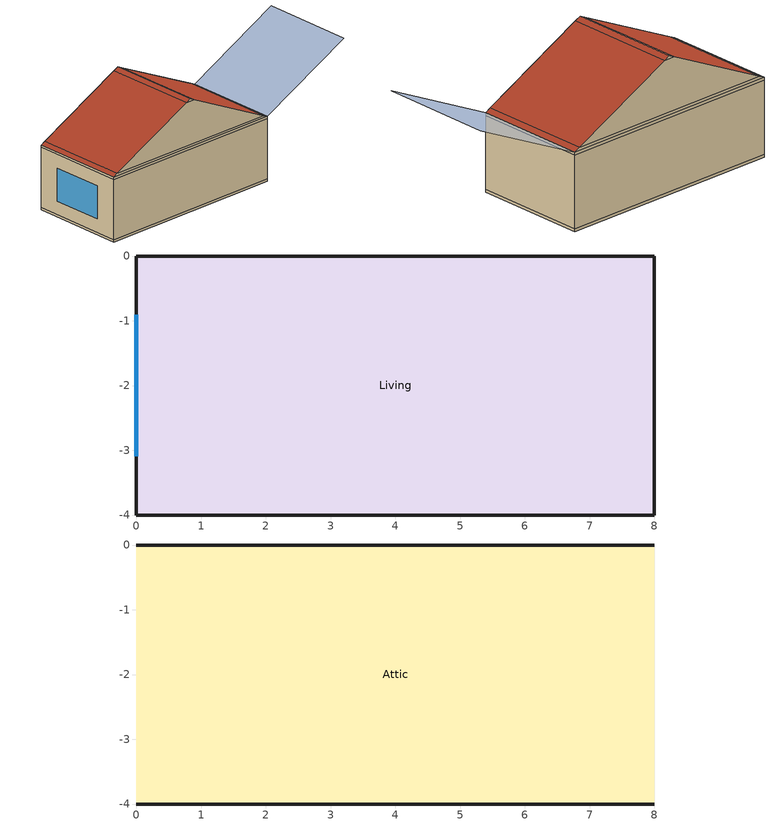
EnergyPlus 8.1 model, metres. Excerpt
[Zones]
Living
 floor ground (FLOOR_RandomU): 0,0 8,0 8,-4 0,-4 z0
 wall outside (CAVITY_RandomU): 8,0 0,0 0,-4 8,-4 8,0 z0.1:2.6; 8,0 0,0 0,-4 8,-4 8,0 z2.6:2.7; 8,0 0,0 0,-4 8,-4 8,0 z0:0.1
 window (Window_RandomU): 0,-0.9 0,-3.1 z0.67:2.03
Attic
 floor to Living (LoftFloor_RandomU): 0,0 8,0 8,-4 0,-4 z2.7
 wall outside (CAVITY_RandomU): 3.8,0,4.6 4.2,0,4.6 7.8,0,2.8 0.2,0,2.8; 4.2,-4,4.6 3.8,-4,4.6 0.2,-4,2.8 7.8,-4,2.8; 4,0,4.7 4.2,0,4.6 3.8,0,4.6; 0.2,0,2.8 7.8,0,2.8 8,0,2.7 0,0,2.7; 4,-4,4.7 3.8,-4,4.6 4.2,-4,4.6; 7.8,-4,2.8 0.2,-4,2.8 0,-4,2.7 8,-4,2.7
 roof outside (3.10_Roof): 4.2,0,4.6 4.2,-4,4.6 7.8,-4,2.8 7.8,0,2.8; 3.8,-4,4.6 3.8,0,4.6 0.2,0,2.8 0.2,-4,2.8; 4,0,4.7 4,-4,4.7 4.2,-4,4.6 4.2,0,4.6; 7.8,0,2.8 7.8,-4,2.8 8,-4,2.7 8,0,2.7; 4,-4,4.7 4,0,4.7 3.8,0,4.6 3.8,-4,4.6; 0.2,-4,2.8 0.2,0,2.8 0,0,2.7 0,-4,2.7
shading: 8,-4 8,0 z0:2.7; 12,0,4.7 12,-4,4.7 8,-4,2.7 8,0,2.7
[Building]
Box: 0, Urban, 0.04, 0.4, FullExterior, 25, 6
[Site:GroundTemperature:BuildingSurface]
8.3, 6.4, 5.8, 6.3, 8.9, 11.7, 14.4, 16.4, 17, 16.1, 13.8, 11
[Material]
Gypsum_0.01: Rough, 0.01, 0.2, 850, 850, 0.9, 0.6, 0.7
Brick_0.11: Rough, 0.11, 0.6, 1712, 850, 0.9, 0.7, 0.7
Concrete_0.04: Rough, 0.04, 1.6, 2300, 850, 0.9, 0.7, 0.7
AirGapExt_0.01: Rough, 0.0106501, 0.02485, 1.204, 1004, 0.9, 0.7, 0.7
Spruce_0.0125: Rough, 0.0125, 0.09, 455, 1500, 0.9, 0.7, 0.7
Concrete_0.01: Rough, 0.01, 1.6, 2300, 850, 0.9, 0.7, 0.7
Gypsum_0.1: Rough, 0.1, 0.2, 850, 850, 0.9, 0.6, 0.7
GlassFiberFloor_0.0065: Rough, 0.0075, 0.04, 80, 840, 0.9, 0.7, 0.7
Concrete_0.5: Rough, 0.5, 1.6, 2300, 850, 0.9, 0.7, 0.7
AirGapRoof_0.0001: Rough, 0.0140056, 0.02485, 1.204, 1004, 0.9, 0.7, 0.7
[WindowMaterial:Glazing]
Glass_0.01: SpectralAverage, , 0.01, 0.775, 0.071, 0.071, 0.881, 0.08, 0.08, 0, 0.84, 0.84, 0.9
TCGlazing0: SpectralAverage, 0.003, 0.2442, 0.7058, 0.7058, 0.3192, 0.6308, 0.6308, 0, 0.9, 0.9, 0.0199, 1, No
TCGlazing20: SpectralAverage, 0.003, 0.2442, 0.7058, 0.7058, 0.3192, 0.6308, 0.6308, 0, 0.8, 0.9, 0.0199, 1, No
TCGlazing25: SpectralAverage, 0.003, 0.2442, 0.7058, 0.7058, 0.3192, 0.6308, 0.6308, 0, 0.7, 0.9, 0.0199, 1, No
TCGlazing30: SpectralAverage, 0.003, 0.2442, 0.7058, 0.7058, 0.3192, 0.6308, 0.6308, 0, 0.6, 0.9, 0.0199, 1, No
TCGlazing35: SpectralAverage, 0.003, 0.2442, 0.7058, 0.7058, 0.3192, 0.6308, 0.6308, 0, 0.5, 0.9, 0.0199, 1, No
TCGlazing40: SpectralAverage, 0.003, 0.2442, 0.7058, 0.7058, 0.3192, 0.6308, 0.6308, 0, 0.4, 0.9, 0.0199, 1, No
TCGlazing45: SpectralAverage, 0.003, 0.2442, 0.7058, 0.7058, 0.3192, 0.6308, 0.6308, 0, 0.3, 0.9, 0.0199, 1, No
TCGlazing50: SpectralAverage, 0.003, 0.2442, 0.7058, 0.7058, 0.3192, 0.6308, 0.6308, 0, 0.2, 0.9, 0.0199, 1, No
TCGlazing55; TCGlazing60; TCGlazing65; TCGlazing75; TCGlazing85: SpectralAverage, 0.003, 0.2442, 0.7058, 0.7058, 0.3192, 0.6308, 0.6308, 0, 0.1, 0.9, 0.0199, 1, No
[WindowMaterial:Gas]
GasWin_0.01: Air, 0.0204521
[WindowMaterial:Shade]
Drapes_0.004: 0.05, 0.3, 0.05, 0.3, 0.9, 0, 0.004, 0.1, 0.05, 1, 1, 0, 0, 0
[WindowMaterial:GlazingGroup:Thermochromic]
TCGlazings: 0, TCGlazing0, 2, TCGlazing20, 4, TCGlazing25, 6, TCGlazing30, 8, TCGlazing35, 10, TCGlazing40, 12, TCGlazing45, 14, TCGlazing50, 16, TCGlazing55, 18, TCGlazing60, 20, TCGlazing65, 22, TCGlazing75, 30, TCGlazing85
[Construction]
Window_RandomU: Glass_0.01, GasWin_0.01, TCGlazings
CAVITY_RandomU: Brick_0.11, AirGapExt_0.01, Brick_0.11, Gypsum_0.01
Curtains: Glass_0.01, GasWin_0.01, TCGlazings, Drapes_0.004
3.10_Roof: Concrete_0.04, Gypsum_0.01
LoftFloor_RandomU: Concrete_0.01, Spruce_0.0125, AirGapRoof_0.0001, Gypsum_0.01
FLOOR_RandomU: Concrete_0.5, GlassFiberFloor_0.0065, Gypsum_0.1
[WindowProperty:ShadingControl]
Living_L4_window_Shader: InteriorShade, Curtains, OnIfScheduleAllows, Window_shading_Living_Window_Shading_, , Yes, No, , FixedSlatAngle
[Zone]
Living; Attic: 0, 0, 0, 0
[ZoneContaminantSourceAndSink:Generic:DepositionRateSink]
Gas_PM25_test_Living_DepRate_: Living, 5e-05, Gas_PM25_test_Living_DepRate_
Gas_PM25_test_Attic_DepRate_: Attic, 5e-05, Gas_PM25_test_Attic_DepRate_
[SurfaceProperties:VaporCoefficients]
Living_L1; Living_L2; Living_L3; Living_L4; Living_L1_pu; Living_L1_pd; Living_L2_pu; Living_L2_pd; Living_L3_pu; Living_L3_pd; Living_L4_pu; Living_L4_pd; Attic_Side_L1; Attic_Side_L3; Attic_Side_L1_pu; Attic_Side_L1_pd; Attic_Side_L3_pu; Attic_Side_L3_pd: Yes, 6.25e-08, Yes, 2e-08
[ZoneControl:Thermostat]
Living_Thermostat: Living, Heat1_Living_Heating_, ThermostatSetpoint:SingleHeating, Living_stat
[ThermostatSetpoint:SingleHeating]
Living_stat: ComfX_Living_Comfort_
[ZoneHVAC:Baseboard:Convective:Electric]
Living_heater: Heat1_Living_Heating_, 3200, 1
[Zone equipment]
Living: Living_heater
[Schedule:Compact]
Gas_PM25_test_Living_DepRate_; Gas_PM25_test_Attic_DepRate_: Number, Through: 12/31, For: AllDays, Until: 24:00, 1
Window_shading_Living_Window_Shading_: Control, Through: 12/31, For: AllDays, Until: 08:00, 1, Until: 22:00, 0, Until: 24:00, 1
Heat1_Living_Heating_: Control, Through: 12/31, For: AllDays, Until: 06:00, 0, Until: 08:00, 1, Until: 17:00, 0, Until: 21:00, 1, Until: 24:00, 0
ComfX_Living_Comfort_: Thermal, Through: 12/31, For: AllDays, Until: 24:00, 22
[AirflowNetwork:SimulationControl]
AF1: MultiZoneWithoutDistribution, Input, WParray, ExternalNode, LowRise, 500, ZeroNodePressures, 0.0001, 1.E-6, -0.5, 0, 1
[AirflowNetwork:MultiZone:ReferenceCrackConditions]
RCC1: 20, 101325, 0
[AirflowNetwork:MultiZone:WindPressureCoefficientArray]
WParray: 0, 30, 60, 90, 120, 150, 180, 210, 240, 270, 300, 330, 360
[AirflowNetwork:MultiZone:WindPressureCoefficientValues]
L2: WParray, -0.34, 0.183, 0.48, 0.603, 0.603, 0.48, 0.183, -0.34, -0.632, -0.37, -0.452, -0.37, -0.632
Ceiling; Floor: WParray, 0, 0, 0, 0, 0, 0, 0, 0, 0, 0, 0, 0, 0
L1: WParray, 0.603, 0.48, 0.183, -0.34, -0.632, -0.37, -0.452, -0.37, -0.632, -0.34, 0.183, 0.48, 0.603
L4: WParray, -0.34, -0.632, -0.37, -0.452, -0.37, -0.632, -0.34, 0.183, 0.48, 0.603, 0.603, 0.48, 0.183
L3: WParray, -0.452, -0.37, -0.632, -0.34, 0.183, 0.48, 0.603, 0.48, 0.183, -0.34, -0.632, -0.37, -0.452
[AirflowNetwork:MultiZone:Zone]
Living; Attic: Constant, , 1, 0, 100, 0, 300000
[AirflowNetwork:MultiZone:Surface]
Living_L4_window: Living_L4_window_Opening, Living_L4_window_extN, 1, Temperature, Window_temperatureX_Living_Window_Temperature_, 1, 0, 100, 0, 300000
Living_L1_pu: Living_L1_pu_Crack, Living_L1_pu_extN, 1, Constant, , 1, 0, 100, 0, 300000
Living_L1_pd: Living_L1_pd_Crack, Living_L1_pd_extN, 1, Constant, , 1, 0, 100, 0, 300000
Living_L2_pu: Living_L2_pu_Crack, Living_L2_pu_extN, 1, Constant, , 1, 0, 100, 0, 300000
Living_L2_pd: Living_L2_pd_Crack, Living_L2_pd_extN, 1, Constant, , 1, 0, 100, 0, 300000
Living_L3_pu: Living_L3_pu_Crack, Living_L3_pu_extN, 1, Constant, , 1, 0, 100, 0, 300000
Living_L3_pd: Living_L3_pd_Crack, Living_L3_pd_extN, 1, Constant, , 1, 0, 100, 0, 300000
Living_L4_pu: Living_L4_pu_Crack, Living_L4_pu_extN, 1, Constant, , 1, 0, 100, 0, 300000
Living_L4_pd: Living_L4_pd_Crack, Living_L4_pd_extN, 1, Constant, , 1, 0, 100, 0, 300000
Attic_Floor: Attic_Floor_Crack, , 1, Constant, , 1, 0, 100, 0, 300000
Attic_PitchCeiling_L2: Attic_PitchCeiling_L2_ELA, Attic_PitchCeiling_L2_extN, 1, Constant, , 1, 0, 100, 0, 300000
Attic_PitchCeiling_L4: Attic_PitchCeiling_L4_ELA, Attic_PitchCeiling_L4_extN, 1, Constant, , 1, 0, 100, 0, 300000
Attic_PitchCeiling_L2_pu: Attic_PitchCeiling_L2_pu_Crack, Attic_PitchCeiling_L2_pu_extN, 1, Constant, , 1, 0, 100, 0, 300000
Attic_PitchCeiling_L2_pd: Attic_PitchCeiling_L2_pd_Crack, Attic_PitchCeiling_L2_pd_extN, 1, Constant, , 1, 0, 100, 0, 300000
Attic_PitchCeiling_L4_pu: Attic_PitchCeiling_L4_pu_Crack, Attic_PitchCeiling_L4_pu_extN, 1, Constant, , 1, 0, 100, 0, 300000
Attic_PitchCeiling_L4_pd: Attic_PitchCeiling_L4_pd_Crack, Attic_PitchCeiling_L4_pd_extN, 1, Constant, , 1, 0, 100, 0, 300000
Attic_Side_L1_pu: Attic_Side_L1_pu_Crack, Attic_Side_L1_pu_extN, 1, Constant, , 1, 0, 100, 0, 300000
Attic_Side_L1_pd: Attic_Side_L1_pd_Crack, Attic_Side_L1_pd_extN, 1, Constant, , 1, 0, 100, 0, 300000
Attic_Side_L3_pu: Attic_Side_L3_pu_Crack, Attic_Side_L3_pu_extN, 1, Constant, , 1, 0, 100, 0, 300000
Attic_Side_L3_pd: Attic_Side_L3_pd_Crack, Attic_Side_L3_pd_extN, 1, Constant, , 1, 0, 100, 0, 300000
[AirflowNetwork:MultiZone:ExternalNode]
Living_L4_window_extN: 1.35, L4
Living_L1_pu_extN: 2.65, L1
Living_L1_pd_extN: 0.05, L1
Living_L2_pu_extN: 2.65, L2
Living_L2_pd_extN: 0.05, L2
Living_L3_pu_extN: 2.65, L3
Living_L3_pd_extN: 0.05, L3
Living_L4_pu_extN: 2.65, L4
Living_L4_pd_extN: 0.05, L4
Attic_PitchCeiling_L2_extN: 3.7, L2
Attic_PitchCeiling_L4_extN: 3.7, L4
Attic_PitchCeiling_L2_pu_extN: 4.65, L2
Attic_PitchCeiling_L2_pd_extN: 2.75, L2
Attic_PitchCeiling_L4_pu_extN: 4.65, L4
Attic_PitchCeiling_L4_pd_extN: 2.75, L4
Attic_Side_L1_pu_extN: 4.65, L1
Attic_Side_L1_pd_extN: 2.75043, L1
Attic_Side_L3_pu_extN: 4.65, L3
Attic_Side_L3_pd_extN: 2.75043, L3
[AirflowNetwork:MultiZone:Component:DetailedOpening]
Living_L4_window_Opening: 1e-08, 0.66, HorizontallyPivoted, 0, 2, 0, 0.6, 0, 0, 0, 1, 0.5, 1, 0.33333, 0.66666
[AirflowNetwork:MultiZone:Surface:Crack]
Living_L1_pu_Crack; Living_L1_pd_Crack; Living_L3_pu_Crack; Living_L3_pd_Crack: 0.00505864, 0.66, RCC1
Living_L2_pu_Crack; Living_L2_pd_Crack; Living_L4_pu_Crack; Living_L4_pd_Crack: 0.00252932, 0.66, RCC1
Attic_Floor_Crack: 0.0161876, 0.66, RCC1
Attic_PitchCeiling_L2_pu_Crack; Attic_PitchCeiling_L2_pd_Crack; Attic_PitchCeiling_L4_pu_Crack; Attic_PitchCeiling_L4_pd_Crack: 0.00407213, 0.66, RCC1
Attic_Side_L1_pu_Crack; Attic_Side_L3_pu_Crack: 9.10555e-05, 0.66, RCC1
Attic_Side_L1_pd_Crack; Attic_Side_L3_pd_Crack: 0.00355117, 0.66, RCC1
[AirflowNetwork:MultiZone:Surface:EffectiveLeakageArea]
Attic_PitchCeiling_L2_ELA; Attic_PitchCeiling_L4_ELA: 0.04, 1, 4, 0.66
